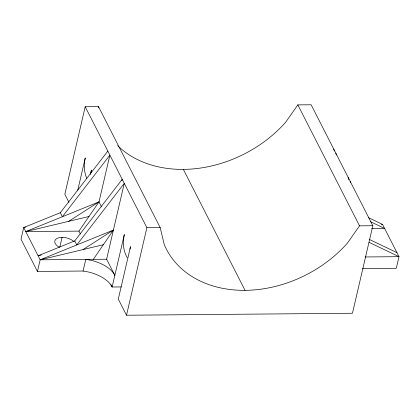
<?xml version="1.0" encoding="UTF-8"?>
<svg xmlns="http://www.w3.org/2000/svg" width="420" height="420" viewBox="0 0 420 420"><rect width="100%" height="100%" fill="white"/><g stroke="black" fill="none" stroke-linecap="round" stroke-linejoin="round"><path stroke-width="0.63" d="M121.291 286.928L112.124 287.012A28.791 15.425 13.1 0 0 87.071 271.714L82.798 271.021L37.448 271.462L40.163 259.807L23.714 227.551L60.328 212.693L107.825 151.09M130.006 249.155A49.607 38.173 -27 0 1 130.499 246.656L118.293 299.108L126.514 315.231L352.454 313.257L372.824 225.724L359.531 225.839L347.33 243.222A112.681 86.714 -27 0 1 164.325 244.818L160.178 227.582L98.495 106.622L85.208 106.743L64.838 194.276L68.948 202.34M59.792 247.16L62.076 237.342M77.763 190.181L85.265 157.952A49.607 38.173 -27 0 0 86.751 178.295M90.395 174.51L91.434 170.047A49.607 38.173 -27 0 0 90.941 172.547M101.351 206.472L98.999 201.863L25.767 231.583L78.928 231.121L98.999 201.863L109.877 155.122L62.386 216.725L60.328 212.693M83.06 271.063L85.775 259.408L89.78 260.053A28.791 15.425 13.1 0 1 114.839 275.352L106.612 259.224L124.273 183.346L76.776 244.949L74.723 240.917L122.215 179.314L121.921 180.579M126.514 315.231L146.89 227.698L85.208 106.743M93.324 259.345L113.395 230.087L40.163 259.807L106.612 259.224M372.824 225.724L311.141 104.769L297.848 104.885L285.647 122.262A112.681 86.714 -27 0 1 117.632 145.656M68.67 221.34L98.999 201.863M83.06 249.564L113.395 230.087M74.723 240.917L38.105 255.775L41.26 255.024M25.604 227.099L23.714 227.551L21 239.206L37.448 271.462M25.767 231.583L88.967 216.489M40.163 259.807L103.357 244.713M381.25 224.427L382.552 224.416L399 256.673L396.286 268.328L362.565 268.59M146.89 227.698L160.178 227.582M371.642 228.564L384.61 228.448L370.566 221.728M365.117 256.966L399 256.673L369.164 242.393M368.513 217.697L382.552 224.416M369.448 239.479L396.942 252.641M297.848 104.885L359.531 225.839M183.362 169.397L245.044 290.351M110.948 284.707L112.124 287.012L124.331 234.559A49.607 38.173 -27 0 0 127.192 257.696M78.928 231.121L80.398 233.998M350.207 181.372L350.595 182.616M348.149 177.34L348.925 179.834M335.816 153.148L336.394 155.017M333.758 149.116L334.336 150.985M98.495 106.622L98.795 107.856M59.131 247.139A10.631 5.696 13.1 0 1 57.986 238.004A10.631 5.696 13.1 0 1 73.993 241.742"/></g></svg>
